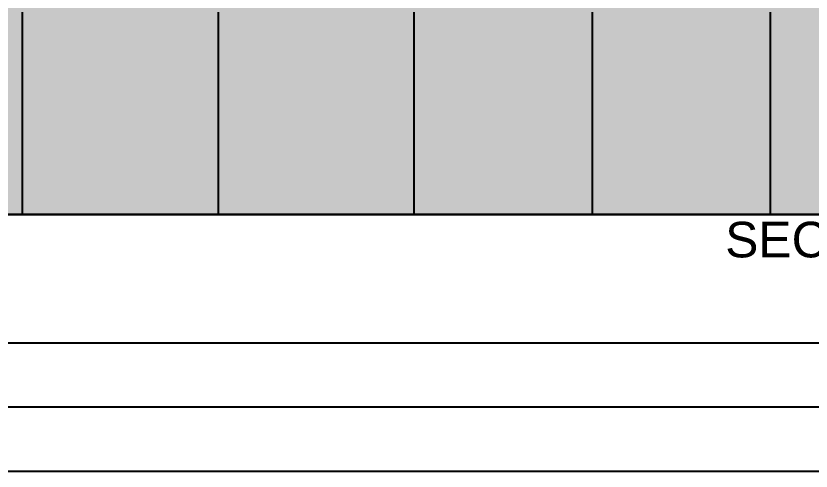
# Model space of a CAD drawing. Header units: millimetres. Extents: x 0 to 672800, y 0 to 118800.
# Drawn here: x 91075 to 113400, y 56795 to 69575 of the extents above; entities that cross this region are included whole.
import ezdxf
from ezdxf.enums import TextEntityAlignment as Align

# ---------------------------------------------------------------- set-up
doc = ezdxf.new("R2010")
doc.units = ezdxf.units.MM
doc.header["$LTSCALE"] = 200
doc.linetypes.add('CEN-GAUN', pattern=[32.2, 30, -1, 0.2, -1])
doc.layers.get('DEFPOINTS').update_dxf_attribs({"color": 137})
doc.layers.add('CEN', color=1, linetype='CEN-GAUN')
doc.layers.add('SOL-253', color=253, linetype='Continuous')
doc.styles.get("Standard").update_dxf_attribs({"font": 'arial.ttf'})

msp = doc.modelspace()

# ---------------------------------------------------------------- hatches: boundary and pattern name
at = {"layer": 'SOL-253'}
h = msp.add_hatch(color=256, dxfattribs=at)
h.dxf.hatch_style = 1
h.paths.add_polyline_path([(40950, 71894.9), (40950, 71144.9), (40850, 71144.9), (40850, 71084.9), (41600, 71084.9), (41600, 71144.9), (41500, 71144.9), (41500, 71284.9), (48000, 71284.9), (48000, 71344.9), (47900, 71344.9), (47900, 71534.9), (75550, 71534.9), (75550, 70994.9), (75450, 70994.9), (75450, 70934.9), (90800, 70934.9), (90800, 70144.9), (90700, 70144.9), (90700, 70084.9), (112850, 70084.9), (112850, 70294.9), (112850, 71294.9), (113150, 71294.9), (113150, 71444.9), (123250, 71444.9), (123250, 63994.9), (30250, 63994.9), (30250, 72044.9), (37815, 72044.9), (37815, 71794.9), (37765, 71794.9), (37765, 71544.9), (38065, 71544.9), (38065, 71794.9), (38015, 71794.9), (38015, 71894.9)])

# ---------------------------------------------------------------- linework, layer by layer
at = {"layer": 'CEN'}
for p, q in [((91250, 88994.9), (91250, 63994.9)), ((96750, 88994.9), (96750, 63994.9)), ((102250, 88994.9), (102250, 63994.9)), ((107250, 88994.9), (107250, 63994.9)), ((112250, 88994.9), (112250, 63994.9))]:
    msp.add_line(p, q, dxfattribs=at)
at = {"layer": 'DEFPOINTS'}
for points in [[(130450, 56794.9), (130450, 96194.9), (23050, 96194.9), (23050, 56794.9)], [(128650, 58594.9), (128650, 94394.9), (24850, 94394.9), (24850, 58594.9)], [(126850, 60394.9), (126850, 92594.9), (26650, 92594.9), (26650, 60394.9)], [(123250, 63994.9), (123250, 88994.9), (30250, 88994.9), (30250, 63994.9)]]:
    msp.add_lwpolyline(points, close=True, dxfattribs=at)
at = {"layer": 'SOL-253'}
msp.add_lwpolyline([(123250, 63994.9), (30250, 63994.9)], dxfattribs=at)

# ---------------------------------------------------------------- texts
at = {"layer": 'DEFPOINTS'}
msp.add_text('SECTION-1(A)', height=1000, dxfattribs=at).set_placement((115645.2, 63294.6), align=Align.MIDDLE_CENTER)

doc.saveas('drawing.dxf')
